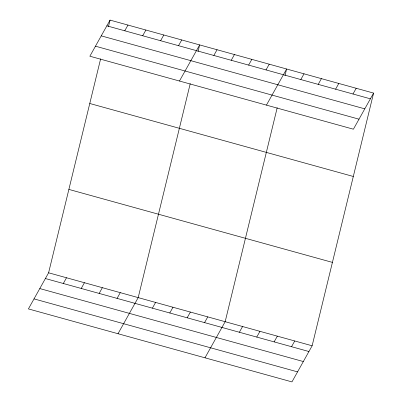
<?xml version="1.0" encoding="UTF-8"?>
<svg xmlns="http://www.w3.org/2000/svg" width="402" height="402" viewBox="0 0 402 402"><rect width="100%" height="100%" fill="white"/><g stroke="black" fill="none" stroke-linecap="round" stroke-linejoin="round"><path stroke-width="0.6" d="M373.589 93.088L353.403 129.203L89.867 56.215L110.047 20.1L373.589 93.088L312.133 345.785L291.952 381.9L28.411 308.912L48.597 272.797L100.636 58.818M108.455 26.653L110.047 20.1M190.236 83.631L138.198 297.616L118.012 333.73M198.06 51.466L199.653 44.913L179.468 81.028M277.204 107.716L225.165 321.7L204.98 357.815M285.028 75.556L286.621 69.003L266.436 105.118M124.766 30.798L127.972 25.065M142.685 35.763L145.891 30.024M160.604 40.723L163.81 34.989M178.528 45.687L181.734 39.954M63.31 283.495L66.516 277.762M81.229 288.46L84.435 282.727M213.844 55.466L217.045 49.732M99.153 293.425L102.354 287.686M231.235 60.285L234.441 54.551M117.072 298.384L120.278 292.651M248.627 65.104L251.833 59.365M266.023 69.918L269.229 64.184M152.388 308.168L155.589 302.43M169.78 312.982L172.986 307.249M300.812 79.556L304.018 73.817M187.171 317.801L190.377 312.063M318.203 84.37L321.409 78.636M204.568 322.62L207.774 316.882M335.595 89.189L338.801 83.455M352.991 94.008L356.197 88.269M239.356 332.253L242.562 326.514M256.747 337.067L259.953 331.333M274.139 341.886L277.345 336.152M291.535 346.705L294.741 340.966M106.847 25.834L370.383 98.822M101.244 35.858L364.78 108.847M95.47 46.19L359.006 119.178M89.772 103.49L353.308 176.478M68.873 189.407L332.414 262.395M48.597 272.797L312.133 345.785M45.391 278.536L308.927 351.519M39.788 288.561L303.324 361.544M34.014 298.887L297.555 371.875"/></g></svg>
